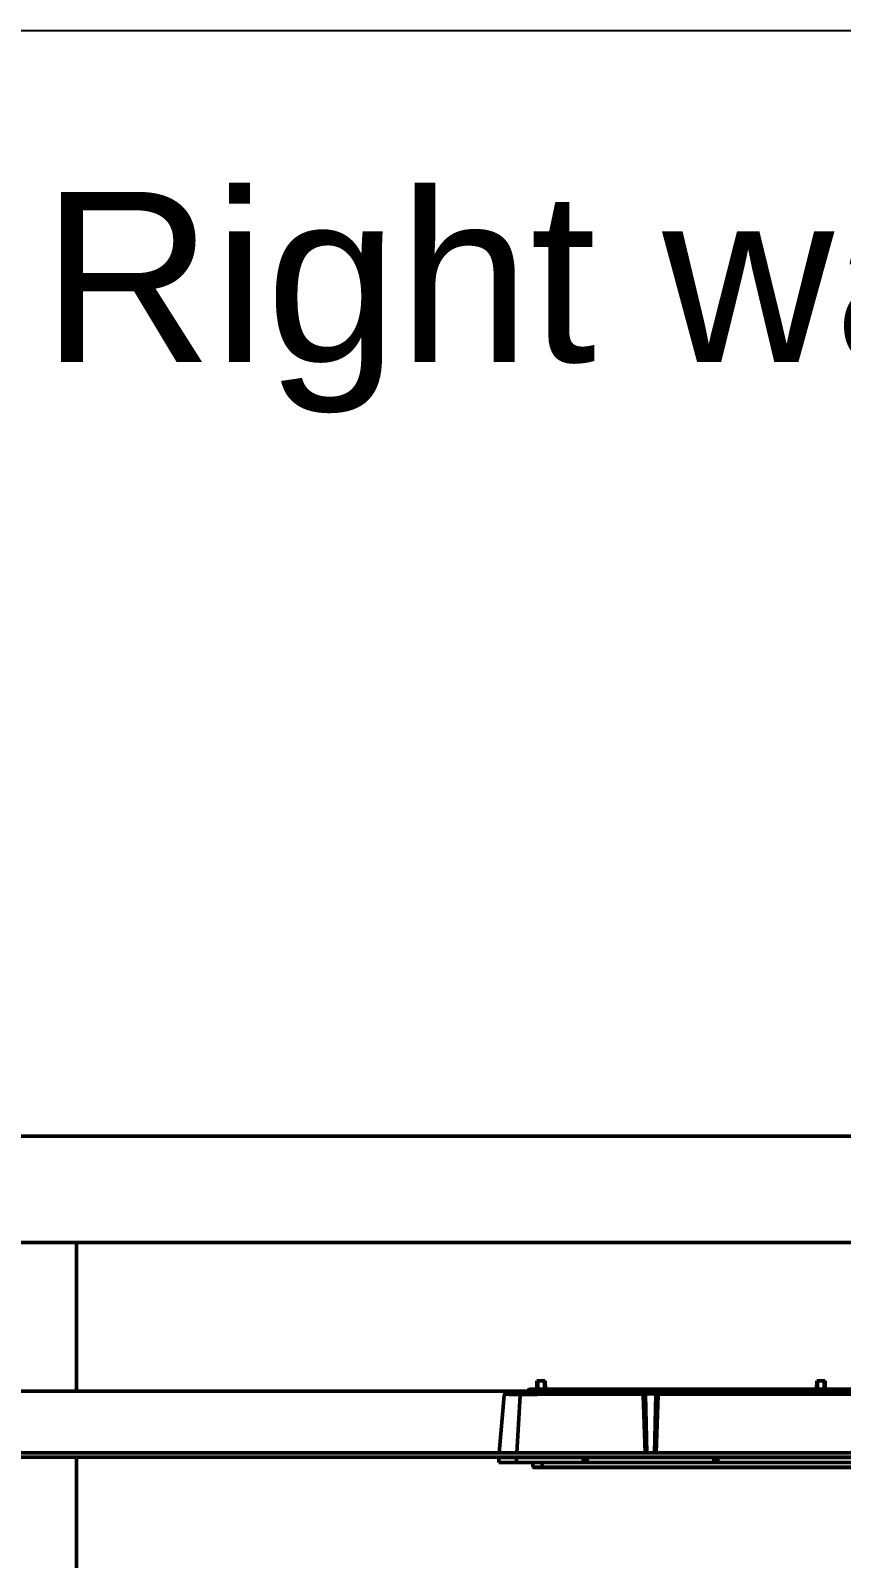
# Model space of a CAD drawing. Header units: millimetres. Extents: x -9546 to 173314, y -46180 to 27253.
# Drawn here: x 168965 to 169346, y -33756 to -33037 of the extents above; entities that cross this region are included whole.
import ezdxf

# ---------------------------------------------------------------- set-up
doc = ezdxf.new("R2010")
doc.units = ezdxf.units.MM
for name, color, linetype, lineweight in [('AM_0', 7, 'Continuous', 50), ('LDCarFrame-AM_0', 7, 'Continuous', 50), ('LDShaft-AM_0', 7, 'Continuous', 50), ('LDShaft-AM_5', 3, 'Continuous', 25)]:
    doc.layers.add(name, color=color, linetype=linetype, lineweight=lineweight)
doc.layers.add('AM_VIEWS', color=1, linetype='Continuous', lineweight=25, plot=False)
doc.styles.add('LD', font='ARIALUNI.ttf')
doc.dimstyles.new('LIFT', dxfattribs={"dimtxt": 2.5, "dimasz": 2.5, "dimexe": 1.25, "dimexo": 0, "dimgap": 0.5, "dimtad": 1, "dimdec": 0, "dimzin": 1, "dimdsep": 46, "dimtxsty": 'LD', "dimblk": 'ARCHTICK', "dimcen": 0, "dimdle": 1, "dimclrd": 3, "dimclre": 3, "dimclrt": 4, "dimadec": 0, "dimazin": 0, "dimtp": 0.1, "dimtm": 0.1, "dimtfac": 0.71, "dimtdec": 0, "dimtix": 1, "dimtmove": 0, "dimatfit": 3, "dimfxl": 1, "dimtolj": 1, "dimarcsym": 0})

# ---------------------------------------------------------------- blocks, each defined once
blk = doc.blocks.new('LD_20260611094836_00000257')
at = {"layer": 'LDCarFrame-AM_0'}
for p, q in [((765, 2679), (-741, 2679)), ((-741, 2629), (765, 2629)), ((700, 2530), (-700, 2530)), ((-700, 2528), (700, 2528))]:
    blk.add_line(p, q, dxfattribs=at)
blk = doc.blocks.new('LD_20260611094836_00000263')
at = {"layer": 'AM_0'}
for p, q in [((-137.6, 21.99), (-137.66, 21.36)), ((-137.57, 22.17), (-137.6, 21.99)), ((-137.51, 22.34), (-137.57, 22.17)), ((-137.41, 22.5), (-137.51, 22.34)), ((-137.28, 22.64), (-137.41, 22.5)), ((-137.14, 22.75), (-137.28, 22.64)), ((-137.28, 22.64), (-137.2, 22.64)), ((-137.2, 22.64), (-136.94, 22.64)), ((-136.97, 22.83), (-137.14, 22.75)), ((-136.79, 22.88), (-136.97, 22.83)), ((-136.94, 22.64), (-136.51, 22.64)), ((-136.61, 22.9), (-136.79, 22.88)), ((-136.52, 22.9), (-136.61, 22.9)), ((-136.28, 22.9), (-136.52, 22.9)), ((-136.51, 22.64), (-135.92, 22.64)), ((-135.87, 22.9), (-136.28, 22.9)), ((-135.92, 22.64), (-136.03, 22.5)), ((-136.03, 22.5), (-135.28, 22.5)), ((-135.3, 22.9), (-135.87, 22.9)), ((-134.58, 22.9), (-135.3, 22.9)), ((-135.28, 22.5), (-134.37, 22.5)), ((-133.72, 22.9), (-134.58, 22.9)), ((-134.37, 22.5), (-133.32, 22.5)), ((-132.72, 22.9), (-133.72, 22.9)), ((-133.46, 26.9), (-133.6, 22.9)), ((-133.6, 22.9), (-133.57, 22.9)), ((-133.57, 22.9), (-133.47, 22.9)), ((-133.47, 22.9), (-133.32, 22.9)), ((-132.31, 21.36), (-133.47, 21.99)), ((-132.93, 21.36), (-133.47, 21.99)), ((-133.43, 26.9), (-133.46, 26.9)), ((-133.39, 22.34), (-133.44, 22.17)), ((-132.28, 21.99), (-133.44, 22.17)), ((-133.34, 26.9), (-133.43, 26.9)), ((-133.32, 22.5), (-133.39, 22.34)), ((-133.2, 26.9), (-133.34, 26.9)), ((-133.32, 22.9), (-133.11, 22.9)), ((-133.32, 22.5), (-132.15, 22.5)), ((-133, 26.9), (-133.2, 26.9)), ((-133, 26.9), (-133.11, 22.9)), ((-133.11, 22.9), (-132.85, 22.9)), ((-132.76, 26.9), (-133, 26.9)), ((-132.85, 22.9), (-132.72, 22.9)), ((-132.48, 26.9), (-132.76, 26.9)), ((-132.72, 22.9), (-132.55, 22.9)), ((-131.6, 22.9), (-132.72, 22.9)), ((-132.55, 22.9), (-132.22, 22.9)), ((-132.17, 26.9), (-132.48, 26.9)), ((-132.28, 21.99), (-132.31, 21.36)), ((-132.22, 22.9), (-131.86, 22.9)), ((-131.84, 26.9), (-132.17, 26.9)), ((-132.15, 22.5), (-130.85, 22.5)), ((-131.86, 22.9), (-131.5, 22.9)), ((-131.5, 26.9), (-131.84, 26.9)), ((-130.37, 22.9), (-131.6, 22.9)), ((-131.16, 26.9), (-131.5, 26.9)), ((-131.5, 22.9), (-131.14, 22.9)), ((-130.83, 26.9), (-131.16, 26.9)), ((-131.14, 22.9), (-130.78, 22.9)), ((-130.85, 22.5), (-129.45, 22.5)), ((-130.52, 26.9), (-130.83, 26.9)), ((-130.78, 22.9), (-130.45, 22.9)), ((-130.24, 26.9), (-130.52, 26.9)), ((-130.45, 22.9), (-130.15, 22.9)), ((-129.04, 22.9), (-130.37, 22.9)), ((-130, 26.9), (-130.24, 26.9)), ((-130.15, 22.9), (-129.89, 22.9)), ((-129.89, 22.9), (-130, 26.9)), ((-129.8, 26.9), (-130, 26.9)), ((-129.89, 22.9), (-129.68, 22.9)), ((-129.66, 26.9), (-129.8, 26.9)), ((-129.68, 22.9), (-129.53, 22.9)), ((-129.57, 26.9), (-129.66, 26.9)), ((-129.54, 26.9), (-129.57, 26.9)), ((-129.4, 22.9), (-129.54, 26.9)), ((-129.53, 22.9), (-129.43, 22.9)), ((-129.45, 22.5), (-127.97, 22.5)), ((-129.43, 22.9), (-129.4, 22.9)), ((-127.63, 22.9), (-129.04, 22.9)), ((-127.92, 22.64), (-127.97, 22.5)), ((-127.92, 22.64), (-126.38, 22.64)), ((-126.15, 22.9), (-127.63, 22.9)), ((-126.38, 22.64), (-124.78, 22.64)), ((-124.62, 22.9), (-126.15, 22.9)), ((-124.78, 22.64), (-123.15, 22.64)), ((-123.08, 22.9), (-124.62, 22.9)), ((-123.15, 22.64), (-121.5, 22.64)), ((-121.5, 22.9), (-123.08, 22.9)), ((121.5, 22.9), (-121.5, 22.9)), ((121.5, 22.64), (-121.5, 22.64)), ((-1.96, 26.9), (-2.1, 22.9)), ((-2.1, 22.9), (-2.07, 22.9)), ((-2.07, 22.9), (-1.97, 22.9)), ((-1.97, 22.9), (-1.82, 22.9)), ((-1.93, 26.9), (-1.96, 26.9)), ((-1.84, 26.9), (-1.93, 26.9)), ((-1.7, 26.9), (-1.84, 26.9)), ((-1.82, 22.9), (-1.61, 22.9)), ((-1.5, 26.9), (-1.7, 26.9)), ((-1.5, 26.9), (-1.61, 22.9)), ((-1.61, 22.9), (-1.35, 22.9)), ((-1.26, 26.9), (-1.5, 26.9)), ((-1.35, 22.9), (-1.05, 22.9)), ((-0.98, 26.9), (-1.26, 26.9)), ((-1.05, 22.9), (-0.72, 22.9)), ((-0.67, 26.9), (-0.98, 26.9)), ((-0.72, 22.9), (-0.36, 22.9)), ((-0.34, 26.9), (-0.67, 26.9)), ((-0.36, 22.9), (0, 22.9)), ((0, 26.9), (-0.34, 26.9)), ((0.34, 26.9), (0, 26.9)), ((0, 22.9), (0.36, 22.9)), ((0.67, 26.9), (0.34, 26.9)), ((0.36, 22.9), (0.72, 22.9)), ((0.98, 26.9), (0.67, 26.9)), ((0.72, 22.9), (1.05, 22.9)), ((1.26, 26.9), (0.98, 26.9)), ((1.05, 22.9), (1.35, 22.9)), ((1.5, 26.9), (1.26, 26.9)), ((1.35, 22.9), (1.61, 22.9)), ((1.61, 22.9), (1.5, 26.9)), ((1.7, 26.9), (1.5, 26.9)), ((1.61, 22.9), (1.82, 22.9)), ((1.84, 26.9), (1.7, 26.9)), ((1.82, 22.9), (1.97, 22.9)), ((1.93, 26.9), (1.84, 26.9)), ((1.96, 26.9), (1.93, 26.9)), ((2.1, 22.9), (1.96, 26.9)), ((1.97, 22.9), (2.07, 22.9)), ((2.07, 22.9), (2.1, 22.9)), ((-148.88, 19.99), (-151.24, -7)), ((-148.84, 20.17), (-148.88, 19.99)), ((-148.78, 20.34), (-148.84, 20.17)), ((-148.68, 20.5), (-148.78, 20.34)), ((-148.56, 20.64), (-148.68, 20.5)), ((-148.41, 20.75), (-148.56, 20.64)), ((-148.56, 20.64), (-148.34, 20.64)), ((-148.24, 20.83), (-148.41, 20.75)), ((-148.34, 20.64), (-147.91, 20.64)), ((-148.07, 20.88), (-148.24, 20.83)), ((-147.91, 20.9), (-148.07, 20.88)), ((-147.88, 20.9), (-147.91, 20.9)), ((-147.91, 20.64), (-147.26, 20.64)), ((-147.8, 20.9), (-147.88, 20.9)), ((-147.65, 20.9), (-147.8, 20.9)), ((-147.46, 20.9), (-147.65, 20.9)), ((-147.21, 20.9), (-147.46, 20.9)), ((-147.26, 20.64), (-146.41, 20.64)), ((-146.9, 20.9), (-147.21, 20.9)), ((-146.54, 20.9), (-146.9, 20.9)), ((-146.12, 20.9), (-146.54, 20.9)), ((-146.41, 20.64), (-146.52, 20.5)), ((-146.52, 20.5), (-145.46, 20.5)), ((-145.66, 20.9), (-146.12, 20.9)), ((-145.14, 20.9), (-145.66, 20.9)), ((-144.21, 20.5), (-145.46, 20.5)), ((-144.57, 20.9), (-145.14, 20.9)), ((-143.95, 20.9), (-144.57, 20.9)), ((-142.77, 20.5), (-144.21, 20.5)), ((-143.28, 20.9), (-143.95, 20.9)), ((-142.57, 20.9), (-143.28, 20.9)), ((-143.01, -7), (-141.31, 19.99)), ((-141.17, 20.5), (-142.77, 20.5)), ((-141.81, 20.9), (-142.57, 20.9)), ((-141, 20.9), (-141.81, 20.9)), ((-141.81, 20.9), (-141.81, 20.9)), ((-141.31, 19.99), (-141.28, 20.17)), ((-141.28, 20.17), (-141.24, 20.34)), ((-141.24, 20.34), (-141.17, 20.5)), ((-139.4, 20.5), (-141.17, 20.5)), ((-140.16, 20.9), (-141, 20.9)), ((-139.28, 20.9), (-140.16, 20.9)), ((-137.49, 20.5), (-139.4, 20.5)), ((-138.36, 20.9), (-139.28, 20.9)), ((-137.4, 20.9), (-138.36, 20.9)), ((-138.01, 20.92), (-138.14, 20.9)), ((-138.14, 20.9), (-138.01, 20.92)), ((-138.01, 20.92), (-138.14, 20.9)), ((-138.14, 20.9), (-137.97, 20.9)), ((-137.9, 20.96), (-138.01, 20.92)), ((-137.97, 20.9), (-137.62, 20.9)), ((-137.8, 21.03), (-137.9, 20.96)), ((-137.72, 21.13), (-137.8, 21.03)), ((-137.63, 21.03), (-137.8, 21.03)), ((-137.66, 21.24), (-137.72, 21.13)), ((-137.66, 21.36), (-137.66, 21.24)), ((-137.3, 21.03), (-137.63, 21.03)), ((-137.62, 20.9), (-137.12, 20.9)), ((-137.49, 20.5), (-135.46, 20.5)), ((-136.41, 20.9), (-137.4, 20.9)), ((-136.8, 21.03), (-137.3, 21.03)), ((-137.12, 20.9), (-136.45, 20.9)), ((-136.15, 21.03), (-136.8, 21.03)), ((-136.45, 20.9), (-136.41, 20.9)), ((-136.41, 20.9), (-135.63, 20.9)), ((-135.39, 20.9), (-136.41, 20.9)), ((-135.35, 21.03), (-136.15, 21.03)), ((-135.63, 20.9), (-134.66, 20.9)), ((-135.46, 20.5), (-133.31, 20.5)), ((-134.33, 20.9), (-135.39, 20.9)), ((-135.35, 21.03), (-135.28, 21.13)), ((-134.34, 21.13), (-135.28, 21.13)), ((-134.66, 20.9), (-133.57, 20.9)), ((-134.34, 21.13), (-133.27, 21.13)), ((-133.25, 20.9), (-134.33, 20.9)), ((-133.57, 20.9), (-132.34, 20.9)), ((-133.25, 20.64), (-133.31, 20.5)), ((-133.23, 21.24), (-133.27, 21.13)), ((-133.27, 21.13), (-132.08, 21.13)), ((-132.14, 20.9), (-133.25, 20.9)), ((-133.25, 20.64), (-131.02, 20.64)), ((-132.93, 21.36), (-133.23, 21.24)), ((-132.34, 20.9), (-131, 20.9)), ((-131.02, 20.9), (-132.14, 20.9)), ((-132.08, 21.13), (-130.78, 21.13)), ((-129.87, 20.9), (-131.02, 20.9)), ((-131.02, 20.64), (-128.71, 20.64)), ((-131, 20.9), (-129.57, 20.9)), ((-130.78, 21.13), (-129.38, 21.13)), ((-128.7, 20.9), (-129.87, 20.9)), ((-129.57, 20.9), (-128.05, 20.9)), ((-129.38, 21.13), (-129.42, 21.03)), ((-129.42, 21.03), (-127.94, 21.03)), ((-128.71, 20.64), (-126.34, 20.64)), ((-127.51, 20.9), (-128.7, 20.9)), ((-128.05, 20.9), (-127.51, 20.9)), ((-127.94, 21.03), (-126.39, 21.03)), ((-127.51, 20.9), (-126.46, 20.9)), ((-126.33, 20.9), (-127.51, 20.9)), ((-126.46, 20.9), (-124.83, 20.9)), ((-126.39, 21.03), (-124.79, 21.03)), ((-123.93, 20.64), (-126.34, 20.64)), ((-125.13, 20.9), (-126.33, 20.9)), ((-123.93, 20.9), (-125.13, 20.9)), ((-124.83, 20.9), (-123.18, 20.9)), ((-124.79, 21.03), (-123.15, 21.03)), ((-122.72, 20.9), (-123.93, 20.9)), ((-121.5, 20.64), (-123.93, 20.64)), ((-123.18, 20.9), (-122.72, 20.9)), ((-123.15, 21.03), (-121.5, 21.03)), ((-122.72, 20.9), (-121.5, 20.9)), ((-121.5, 20.9), (-122.72, 20.9)), ((121.5, 21.03), (-121.5, 21.03)), ((-121.5, 20.9), (121.5, 20.9)), ((-83.83, 20.9), (-121.5, 20.9)), ((-83.82, 20.64), (-121.5, 20.64)), ((-83.79, 20.9), (-83.83, 20.9)), ((-83.73, 20.89), (-83.83, 20.9)), ((-83.72, 20.63), (-83.82, 20.64)), ((-83.66, 20.9), (-83.79, 20.9)), ((-83.72, 20.89), (-83.73, 20.89)), ((-83.63, 20.86), (-83.72, 20.89)), ((-83.62, 20.61), (-83.72, 20.63)), ((-83.45, 20.9), (-83.66, 20.9)), ((-83.62, 20.85), (-83.63, 20.86)), ((-83.53, 20.8), (-83.62, 20.85)), ((-83.52, 20.57), (-83.62, 20.61)), ((-83.52, 20.8), (-83.53, 20.8)), ((-83.53, 20.74), (-83.52, 20.67)), ((-83.45, 20.67), (-83.53, 20.74)), ((-83.45, 20.72), (-83.52, 20.8)), ((-83.52, 20.67), (-83.52, 20.57)), ((-83.52, 20.57), (-83.52, 20.45)), ((-83.52, 20.45), (-83.51, 20.3)), ((-83.51, 20.3), (-83.51, 20.15)), ((-83.51, 20.15), (-83.5, 19.99)), ((-82.56, -7), (-83.5, 19.99)), ((-83.17, 20.9), (-83.45, 20.9)), ((-83.44, 20.72), (-83.45, 20.72)), ((-83.45, 20.71), (-83.45, 20.72)), ((-83.45, 20.71), (-83.45, 20.67)), ((-83.39, 20.63), (-83.44, 20.72)), ((-83.44, 20.72), (-83.4, 20.72)), ((-83.4, 20.72), (-83.29, 20.72)), ((-83.38, 20.63), (-83.39, 20.63)), ((-83.34, 20.53), (-83.38, 20.63)), ((-83.36, 20.56), (-83.36, 20.56)), ((-83.34, 20.53), (-83.34, 20.53)), ((-83.33, 20.42), (-83.34, 20.53)), ((-83.34, 20.53), (-83.33, 20.42)), ((-83.33, 20.41), (-83.33, 20.42)), ((-83.33, 20.4), (-83.33, 20.41)), ((-83.33, 20.37), (-83.33, 20.4)), ((-83.33, 20.33), (-83.33, 20.37)), ((-83.32, 20.19), (-83.33, 20.34)), ((-83.33, 20.33), (-83.33, 20.33)), ((-83.33, 20.33), (-83.32, 20.27)), ((-83.32, 20.27), (-83.33, 20.33)), ((-83.32, 20.29), (-83.32, 20.27)), ((-83.32, 20.25), (-83.32, 20.27)), ((-83.32, 20.14), (-83.32, 20.19)), ((-83.32, 20.09), (-83.32, 20.17)), ((-83.31, 20.03), (-83.32, 20.09)), ((-83.31, 19.96), (-83.31, 20.03)), ((-82.37, -7), (-83.31, 19.96)), ((-83.31, 19.96), (-82.37, -7)), ((-83.1, 20.72), (-83.29, 20.72)), ((-82.81, 20.9), (-83.17, 20.9)), ((-82.85, 20.72), (-83.1, 20.72)), ((-82.52, 20.72), (-82.85, 20.72)), ((-82.39, 20.9), (-82.81, 20.9)), ((-82.48, 20.63), (-82.52, 20.72)), ((-82.15, 20.72), (-82.52, 20.72)), ((-82.45, 20.53), (-82.48, 20.63)), ((-82.44, 20.42), (-82.45, 20.53)), ((-81.75, -7), (-82.44, 20.42)), ((-81.92, 20.9), (-82.39, 20.9)), ((-81.72, 20.72), (-82.15, 20.72)), ((-81.4, 20.9), (-81.92, 20.9)), ((-81.26, 20.72), (-81.72, 20.72)), ((-80.86, 20.9), (-81.4, 20.9)), ((-80.77, 20.72), (-81.26, 20.72)), ((-80.29, 20.9), (-80.86, 20.9)), ((-80.26, 20.72), (-80.77, 20.72)), ((-79.71, 20.9), (-80.29, 20.9)), ((-79.74, 20.72), (-80.26, 20.72)), ((-79.23, 20.72), (-79.74, 20.72)), ((-79.14, 20.9), (-79.71, 20.9)), ((-78.74, 20.72), (-79.23, 20.72)), ((-78.6, 20.9), (-79.14, 20.9)), ((-78.28, 20.72), (-78.74, 20.72)), ((-78.08, 20.9), (-78.6, 20.9)), ((-77.85, 20.72), (-78.28, 20.72)), ((-77.56, 20.42), (-78.25, -7)), ((-77.61, 20.9), (-78.08, 20.9)), ((-77.48, 20.72), (-77.85, 20.72)), ((-76.69, 19.96), (-77.63, -7)), ((-77.19, 20.9), (-77.61, 20.9)), ((-77.56, 20.42), (-77.55, 20.53)), ((-77.55, 20.53), (-77.52, 20.63)), ((-77.52, 20.63), (-77.48, 20.72)), ((-77.15, 20.72), (-77.48, 20.72)), ((-76.5, 19.99), (-77.44, -7)), ((-76.83, 20.9), (-77.19, 20.9)), ((-76.9, 20.72), (-77.15, 20.72)), ((-76.71, 20.72), (-76.9, 20.72)), ((-76.55, 20.9), (-76.83, 20.9)), ((-76.6, 20.72), (-76.71, 20.72)), ((-76.68, 20.12), (-76.69, 19.96)), ((-76.68, 20.05), (-76.69, 20)), ((-76.69, 20.03), (-76.69, 19.96)), ((-76.67, 20.36), (-76.68, 20.24)), ((-76.67, 20.33), (-76.68, 20.27)), ((-76.68, 20.28), (-76.68, 20.32)), ((-76.68, 20.29), (-76.68, 20.31)), ((-76.68, 20.3), (-76.68, 20.24)), ((-76.68, 20.24), (-76.68, 20.17)), ((-76.67, 20.42), (-76.66, 20.53)), ((-76.66, 20.53), (-76.67, 20.42)), ((-76.67, 20.42), (-76.67, 20.41)), ((-76.67, 20.41), (-76.67, 20.4)), ((-76.67, 20.38), (-76.67, 20.4)), ((-76.67, 20.4), (-76.67, 20.38)), ((-76.67, 20.38), (-76.67, 20.36)), ((-76.61, 20.63), (-76.66, 20.53)), ((-76.66, 20.53), (-76.66, 20.53)), ((-76.61, 20.63), (-76.62, 20.63)), ((-76.55, 20.72), (-76.61, 20.63)), ((-76.6, 20.72), (-76.56, 20.72)), ((-76.55, 20.72), (-76.56, 20.72)), ((-76.34, 20.9), (-76.55, 20.9)), ((-76.47, 20.8), (-76.55, 20.72)), ((-76.55, 20.68), (-76.47, 20.75)), ((-76.55, 20.72), (-76.55, 20.71)), ((-76.55, 20.71), (-76.55, 20.68)), ((-76.5, 19.99), (-76.49, 20.13)), ((-76.49, 20.27), (-76.48, 20.4)), ((-76.49, 20.13), (-76.49, 20.27)), ((-76.47, 20.8), (-76.48, 20.8)), ((-76.48, 20.61), (-76.47, 20.69)), ((-76.48, 20.52), (-76.48, 20.61)), ((-76.48, 20.52), (-76.38, 20.55)), ((-76.48, 20.4), (-76.48, 20.52)), ((-76.37, 20.86), (-76.47, 20.8)), ((-76.47, 20.69), (-76.47, 20.75)), ((-76.37, 20.86), (-76.38, 20.85)), ((-76.38, 20.55), (-76.28, 20.57)), ((-76.27, 20.89), (-76.37, 20.86)), ((-76.21, 20.9), (-76.34, 20.9)), ((-76.27, 20.89), (-76.28, 20.89)), ((-76.18, 20.65), (-76.28, 20.57)), ((-76.17, 20.9), (-76.27, 20.89)), ((-76.17, 20.9), (-76.21, 20.9)), ((-76.18, 20.65), (76.18, 20.64)), ((76.17, 20.9), (-76.17, 20.9)), ((-151.4, -9.58), (-151.47, -11.6)), ((-151.47, -11.6), (-151.23, -11.6)), ((-151.41, -9), (-151.42, -9.1)), ((-151.42, -9.1), (-151.18, -9.1)), ((-151.38, -9.47), (-151.4, -9.58)), ((-151.34, -9.37), (-151.38, -9.47)), ((-151.28, -9.28), (-151.34, -9.37)), ((-151.21, -9.2), (-151.28, -9.28)), ((-151.28, -9.28), (-151.04, -9.28)), ((-151.23, -11.6), (-150.75, -11.6)), ((-151.11, -9.15), (-151.21, -9.2)), ((-151.18, -9.1), (-150.7, -9.1)), ((-151.01, -9.11), (-151.11, -9.15)), ((-151.04, -9.28), (-150.57, -9.28)), ((-150.9, -9.1), (-151.01, -9.11)), ((-150.66, -9.1), (-150.9, -9.1)), ((-150.75, -11.6), (-150.03, -11.6)), ((-150.7, -9.1), (-149.98, -9.1)), ((-150.19, -9.1), (-150.66, -9.1)), ((-149.86, -9.28), (-150.57, -9.28)), ((-149.49, -9.1), (-150.19, -9.1)), ((-150.03, -11.6), (-149.09, -11.6)), ((-149.98, -9.1), (-149.04, -9.1)), ((-148.92, -9.28), (-149.86, -9.28)), ((-148.56, -9.1), (-149.49, -9.1)), ((-149.09, -11.6), (-147.92, -11.6)), ((-149.04, -9.1), (-147.88, -9.1)), ((-147.75, -9.28), (-148.92, -9.28)), ((-147.41, -9.1), (-148.56, -9.1)), ((-147.92, -11.6), (-146.53, -11.6)), ((-147.88, -9.1), (-146.49, -9.1)), ((-146.38, -9.28), (-147.75, -9.28)), ((-146.05, -9.1), (-147.41, -9.1)), ((-146.53, -11.6), (-144.95, -11.6)), ((-146.49, -9.1), (-144.92, -9.1)), ((-144.81, -9.28), (-146.38, -9.28)), ((-144.5, -9.1), (-146.05, -9.1)), ((-144.95, -11.6), (-143.18, -11.6)), ((-144.92, -9.1), (-143.15, -9.1)), ((-143.05, -9.28), (-144.81, -9.28)), ((-142.76, -9.1), (-144.5, -9.1)), ((-143.18, -11.6), (-143.13, -9.58)), ((-143.18, -11.6), (-141.24, -11.6)), ((-143.15, -9.1), (-143.14, -9)), ((-143.15, -9.1), (-141.21, -9.1)), ((-143.13, -9.58), (-143.12, -9.47)), ((-143.12, -9.47), (-143.09, -9.37)), ((-143.09, -9.37), (-143.05, -9.28)), ((-141.12, -9.28), (-143.05, -9.28)), ((-140.85, -9.1), (-142.76, -9.1)), ((-141.24, -11.6), (-139.13, -11.6)), ((-141.21, -9.1), (-139.1, -9.1)), ((-139.02, -9.28), (-141.12, -9.28)), ((-138.78, -9.1), (-140.85, -9.1)), ((-139.13, -11.6), (-136.89, -11.6)), ((-139.1, -9.1), (-136.86, -9.1)), ((-136.79, -9.28), (-139.02, -9.28)), ((-136.58, -9.1), (-138.78, -9.1)), ((-136.89, -11.6), (-134.52, -11.6)), ((-136.86, -9.1), (-134.49, -9.1)), ((-136.79, -9.28), (-134.44, -9.28)), ((-134.25, -9.1), (-136.58, -9.1)), ((-135.31, -11.6), (-135.48, -11.6)), ((-135.48, -11.6), (-135.42, -13.42)), ((-135.42, -13.42), (-135.4, -13.53)), ((-135.4, -13.53), (-135.36, -13.63)), ((-135.36, -13.63), (-135.3, -13.72)), ((-134.99, -11.6), (-135.31, -11.6)), ((-135.3, -13.72), (-135.22, -13.8)), ((-135.14, -13.72), (-135.3, -13.72)), ((-135.22, -13.8), (-135.13, -13.85)), ((-134.82, -13.72), (-135.14, -13.72)), ((-135.13, -13.85), (-135.03, -13.89)), ((-135.03, -13.89), (-134.92, -13.9)), ((-134.5, -11.6), (-134.99, -11.6)), ((-134.92, -13.9), (-134.76, -13.9)), ((-134.34, -13.72), (-134.82, -13.72)), ((-134.76, -13.9), (-134.45, -13.9)), ((-134.52, -11.6), (-132.05, -11.6)), ((-133.87, -11.6), (-134.5, -11.6)), ((-134.49, -9.1), (-132.03, -9.1)), ((-134.45, -13.9), (-133.98, -13.9)), ((-134.44, -9.28), (-131.98, -9.28)), ((-133.71, -13.72), (-134.34, -13.72)), ((-131.82, -9.1), (-134.25, -9.1)), ((-133.98, -13.9), (-133.37, -13.9)), ((-133.09, -11.6), (-133.87, -11.6)), ((-132.94, -13.72), (-133.71, -13.72)), ((-133.37, -13.9), (-132.61, -13.9)), ((-132.17, -11.6), (-133.09, -11.6)), ((-132.03, -13.72), (-132.94, -13.72)), ((-132.61, -13.9), (-131.73, -13.9)), ((-131.13, -11.6), (-132.17, -11.6)), ((-132.05, -11.6), (-129.48, -11.6)), ((-132.03, -9.1), (-129.47, -9.1)), ((-131, -13.72), (-132.03, -13.72)), ((-131.98, -9.28), (-129.43, -9.28)), ((-129.3, -9.1), (-131.82, -9.1)), ((-131.73, -13.9), (-130.73, -13.9)), ((-129.97, -11.6), (-131.13, -11.6)), ((-131.13, -11.6), (-131.08, -13.42)), ((-131.08, -13.42), (-131.07, -13.53)), ((-131.05, -13.63), (-131.07, -13.53)), ((-131, -13.72), (-131.05, -13.63)), ((-129.86, -13.72), (-131, -13.72)), ((-130.73, -13.9), (-129.62, -13.9)), ((-128.72, -11.6), (-129.97, -11.6)), ((-128.63, -13.72), (-129.86, -13.72)), ((-129.62, -13.9), (-128.41, -13.9)), ((-129.48, -11.6), (-126.86, -11.6)), ((-129.47, -9.1), (-126.85, -9.1)), ((-129.43, -9.28), (-126.82, -9.28)), ((-126.72, -9.1), (-129.3, -9.1)), ((-127.38, -11.6), (-128.72, -11.6)), ((-127.3, -13.72), (-128.63, -13.72)), ((-128.41, -13.9), (-127.13, -13.9)), ((-125.97, -11.6), (-127.38, -11.6)), ((-125.91, -13.72), (-127.3, -13.72)), ((-127.13, -13.9), (-125.77, -13.9)), ((-126.86, -11.6), (-124.2, -11.6)), ((-126.85, -9.1), (-124.2, -9.1)), ((-126.82, -9.28), (-124.17, -9.28)), ((-124.13, -9.1), (-126.72, -9.1)), ((-124.51, -11.6), (-125.97, -11.6)), ((-124.47, -13.72), (-125.91, -13.72)), ((-125.77, -13.9), (-124.37, -13.9)), ((-123.02, -11.6), (-124.51, -11.6)), ((-122.99, -13.72), (-124.47, -13.72)), ((-124.37, -13.9), (-122.95, -13.9)), ((-124.2, -9.1), (-121.5, -9.1)), ((-124.2, -11.6), (-121.5, -11.6)), ((-124.17, -9.28), (-121.5, -9.28)), ((-121.5, -9.1), (-124.13, -9.1)), ((-121.5, -11.6), (-123.02, -11.6)), ((-122.99, -13.72), (-121.5, -13.72)), ((-122.95, -13.9), (-121.5, -13.9)), ((-121.5, -9.1), (-82.8, -9.1)), ((-113.07, -9.1), (-121.5, -9.1)), ((-121.5, -9.28), (-113.07, -9.28)), ((121.5, -11.6), (-121.5, -11.6)), ((-121.5, -11.6), (-113, -11.6)), ((121.5, -13.72), (-121.5, -13.72)), ((-121.5, -13.9), (121.5, -13.9)), ((-112.81, -9.1), (-113.07, -9.1)), ((-113.07, -9.28), (-112.74, -9.28)), ((-113, -11.6), (-112.65, -11.6)), ((-112.56, -9.1), (-112.81, -9.1)), ((-112.74, -9.28), (-112.42, -9.28)), ((-112.65, -11.6), (-112.32, -11.6)), ((-112.32, -9.1), (-112.56, -9.1)), ((-112.42, -9.28), (-112.13, -9.28)), ((-112.11, -9.1), (-112.32, -9.1)), ((-112.32, -11.6), (-112, -11.6)), ((-112.13, -9.28), (-111.86, -9.28)), ((-111.92, -9.1), (-112.11, -9.1)), ((-112, -11.6), (-111.71, -11.6)), ((-111.77, -9.1), (-111.92, -9.1)), ((-111.86, -9.28), (-111.63, -9.28)), ((-111.78, -9.58), (-111.79, -9.47)), ((-111.79, -9.47), (-111.54, -9.58)), ((-111.78, -9.58), (-111.71, -11.6)), ((-111.66, -9.1), (-111.77, -9.1)), ((-111.71, -11.6), (-111.47, -11.6)), ((-111.59, -9.1), (-111.66, -9.1)), ((-111.63, -9.28), (-111.44, -9.28)), ((-111.63, -9.28), (-111.58, -9.37)), ((-111.57, -9.1), (-111.59, -9.1)), ((-111.58, -9.37), (-111.55, -9.47)), ((-111.52, -9.1), (-111.57, -9.1)), ((-111.46, -9.11), (-111.57, -9.1)), ((-111.54, -9.58), (-111.55, -9.47)), ((-111.39, -9.1), (-111.52, -9.1)), ((-111.47, -11.6), (-111.27, -11.6)), ((-111.46, -9.11), (-111.46, -9.11)), ((-111.44, -9.28), (-111.3, -9.28)), ((-111.16, -9.1), (-111.39, -9.1)), ((-111.36, -9.15), (-111.36, -9.15)), ((-111.3, -9.28), (-111.21, -9.28)), ((-111.27, -11.6), (-111.12, -11.6)), ((-111.26, -9.2), (-111.26, -9.2)), ((-111.19, -9.28), (-111.26, -9.2)), ((-111.26, -9.2), (-111.26, -9.2)), ((-111.26, -9.2), (-111.23, -9.24)), ((-111.21, -9.28), (-111.19, -9.28)), ((-111.19, -9.28), (-111.19, -9.28)), ((-111.19, -9.28), (-111.14, -9.28)), ((-111.19, -9.28), (-111.13, -9.37)), ((-110.86, -9.1), (-111.16, -9.1)), ((-111.14, -9.28), (-111.02, -9.28)), ((-111.13, -9.37), (-111.13, -9.37)), ((-111.13, -9.37), (-111.13, -9.37)), ((-111.09, -9.47), (-111.13, -9.37)), ((-111.13, -9.37), (-111.11, -9.41)), ((-111.12, -11.6), (-111.03, -11.6)), ((-111.07, -9.58), (-111.09, -9.47)), ((-111.09, -9.47), (-111.07, -9.58)), ((-111, -11.6), (-111.07, -9.58)), ((-111.07, -9.58), (-111, -11.6)), ((-111.03, -11.6), (-111, -11.6)), ((-111.02, -9.28), (-110.82, -9.28)), ((-111, -11.6), (-110.96, -11.6)), ((-110.96, -11.6), (-110.84, -11.6)), ((-110.47, -9.1), (-110.86, -9.1)), ((-110.84, -11.6), (-110.64, -11.6)), ((-110.82, -9.28), (-110.54, -9.28)), ((-110.64, -11.6), (-110.36, -11.6)), ((-110.54, -9.28), (-110.18, -9.28)), ((-110.02, -9.1), (-110.47, -9.1)), ((-110.36, -11.6), (-110.02, -11.6)), ((-110.18, -9.28), (-109.77, -9.28)), ((-110.09, -9.58), (-109.7, -9.47)), ((-110.09, -9.58), (-109.62, -11.6)), ((-109.5, -9.1), (-110.02, -9.1)), ((-110.02, -11.6), (-109.62, -11.6)), ((-109.77, -9.28), (-109.3, -9.28)), ((-109.77, -9.28), (-109.73, -9.37)), ((-109.73, -9.37), (-109.7, -9.47)), ((-109.62, -11.6), (-109.17, -11.6)), ((-108.94, -9.1), (-109.5, -9.1)), ((-109.3, -9.28), (-108.78, -9.28)), ((-109.17, -11.6), (-108.66, -11.6)), ((-108.33, -9.1), (-108.94, -9.1)), ((-108.78, -9.28), (-108.23, -9.28)), ((-108.66, -11.6), (-108.13, -11.6)), ((-107.71, -9.1), (-108.33, -9.1)), ((-108.23, -9.28), (-107.66, -9.28)), ((-108.13, -11.6), (-107.58, -11.6)), ((-107.07, -9.1), (-107.71, -9.1)), ((-107.66, -9.28), (-107.07, -9.28)), ((-107.58, -11.6), (-107, -11.6)), ((-52.93, -9.1), (-107.07, -9.1)), ((-107.07, -9.28), (-52.93, -9.28)), ((-107, -11.6), (-53, -11.6)), ((-82.8, -9.1), (-82.68, -9.1)), ((-82.68, -9.1), (-82.58, -9.1)), ((-82.58, -9.1), (-82.49, -9.1)), ((-82.49, -9.1), (-82.49, -9)), ((-82.49, -9.1), (-82.41, -9.1)), ((-82.41, -9.1), (-82.35, -9.1)), ((-82.35, -9.1), (-82.31, -9.1)), ((-82.31, -9.1), (-82.3, -9.1)), ((-82.3, -9.1), (-82.3, -9)), ((-82.3, -9), (-82.3, -9.1)), ((-82.3, -9.1), (-82.29, -9.1)), ((-82.29, -9.1), (-82.27, -9.1)), ((-82.27, -9.1), (-82.23, -9.1)), ((-82.23, -9.1), (-82.18, -9.1)), ((-82.18, -9.1), (-82.11, -9.1)), ((-82.11, -9.1), (-82.02, -9.1)), ((-82.02, -9.1), (-81.92, -9.1)), ((-81.92, -9.1), (-81.81, -9.1)), ((-81.81, -9.1), (-81.69, -9.1)), ((-81.69, -9.1), (-81.7, -9)), ((-81.69, -9.1), (-81.56, -9.1)), ((-81.56, -9.1), (-81.41, -9.1)), ((-81.41, -9.1), (-81.26, -9.1)), ((-81.26, -9.1), (-81.1, -9.1)), ((-81.1, -9.1), (-80.92, -9.1)), ((-80.92, -9.1), (-80.75, -9.1)), ((-80.75, -9.1), (-80.56, -9.1)), ((-80.56, -9.1), (-80.38, -9.1)), ((-80.38, -9.1), (-80.19, -9.1)), ((-80.19, -9.1), (-80, -9.1)), ((-80, -9.1), (-79.81, -9.1)), ((-79.81, -9.1), (-79.62, -9.1)), ((-79.62, -9.1), (-79.44, -9.1)), ((-79.44, -9.1), (-79.25, -9.1)), ((-79.25, -9.1), (-79.08, -9.1)), ((-79.08, -9.1), (-78.9, -9.1)), ((-78.9, -9.1), (-78.74, -9.1)), ((-78.74, -9.1), (-78.59, -9.1)), ((-78.59, -9.1), (-78.44, -9.1)), ((-78.44, -9.1), (-78.31, -9.1)), ((-78.3, -9), (-78.31, -9.1)), ((-78.31, -9.1), (-78.19, -9.1)), ((-78.19, -9.1), (-78.08, -9.1)), ((-78.08, -9.1), (-77.98, -9.1)), ((-77.98, -9.1), (-77.89, -9.1)), ((-77.89, -9.1), (-77.82, -9.1)), ((-77.82, -9.1), (-77.77, -9.1)), ((-77.77, -9.1), (-77.73, -9.1)), ((-77.73, -9.1), (-77.71, -9.1)), ((-77.71, -9.1), (-77.7, -9.1)), ((-77.7, -9), (-77.7, -9.1)), ((-77.7, -9.1), (-77.69, -9.1)), ((-77.69, -9.1), (-77.65, -9.1)), ((-77.65, -9.1), (-77.59, -9.1)), ((-77.59, -9.1), (-77.51, -9.1)), ((-77.51, -9), (-77.51, -9.1)), ((-77.51, -9.1), (-77.42, -9.1)), ((-77.42, -9.1), (-77.32, -9.1)), ((-77.32, -9.1), (-77.2, -9.1)), ((-77.2, -9.1), (77.2, -9.1)), ((-53, -11.6), (-52.42, -11.6)), ((-52.28, -9.1), (-52.93, -9.1)), ((-52.93, -9.28), (-52.34, -9.28)), ((-52.42, -11.6), (-51.87, -11.6)), ((-52.34, -9.28), (-51.77, -9.28)), ((-51.66, -9.1), (-52.28, -9.1)), ((-51.87, -11.6), (-51.34, -11.6)), ((-51.77, -9.28), (-51.22, -9.28)), ((-51.06, -9.1), (-51.66, -9.1)), ((-51.34, -11.6), (-50.83, -11.6)), ((-51.22, -9.28), (-50.7, -9.28)), ((-50.5, -9.1), (-51.06, -9.1)), ((-50.83, -11.6), (-50.38, -11.6)), ((-50.7, -9.28), (-50.23, -9.28)), ((-49.98, -9.1), (-50.5, -9.1)), ((-50.38, -11.6), (-50.31, -9.58)), ((-50.38, -11.6), (-49.98, -11.6)), ((-50.31, -9.58), (-49.89, -9.47)), ((-50.23, -9.28), (-49.82, -9.28)), ((-49.53, -9.1), (-49.98, -9.1)), ((-49.98, -11.6), (-49.64, -11.6)), ((-49.86, -9.37), (-49.89, -9.47)), ((-49.82, -9.28), (-49.86, -9.37)), ((-49.82, -9.28), (-49.46, -9.28)), ((-49.64, -11.6), (-49.36, -11.6)), ((-49.14, -9.1), (-49.53, -9.1)), ((-49.46, -9.28), (-49.18, -9.28)), ((-49.36, -11.6), (-49.16, -11.6)), ((-49.18, -9.28), (-48.98, -9.28)), ((-49.16, -11.6), (-49.04, -11.6)), ((-48.84, -9.1), (-49.14, -9.1)), ((-49.04, -11.6), (-49, -11.6)), ((-49, -11.6), (-48.93, -9.58)), ((-48.93, -9.58), (-49, -11.6)), ((-49, -11.6), (-48.97, -11.6)), ((-48.98, -9.28), (-48.86, -9.28)), ((-48.97, -11.6), (-48.88, -11.6)), ((-48.91, -9.47), (-48.93, -9.58)), ((-48.91, -9.47), (-48.88, -9.37)), ((-48.88, -9.37), (-48.91, -9.47)), ((-48.88, -9.37), (-48.88, -9.37)), ((-48.88, -9.37), (-48.88, -9.37)), ((-48.88, -11.6), (-48.73, -11.6)), ((-48.88, -9.37), (-48.81, -9.28)), ((-48.81, -9.28), (-48.88, -9.37)), ((-48.86, -9.28), (-48.81, -9.28)), ((-48.61, -9.1), (-48.84, -9.1)), ((-48.74, -9.2), (-48.81, -9.28)), ((-48.81, -9.28), (-48.81, -9.28)), ((-48.81, -9.28), (-48.81, -9.28)), ((-48.81, -9.28), (-48.79, -9.28)), ((-48.79, -9.28), (-48.7, -9.28)), ((-48.78, -9.25), (-48.74, -9.2)), ((-48.64, -9.15), (-48.74, -9.2)), ((-48.74, -9.2), (-48.74, -9.2)), ((-48.74, -9.2), (-48.74, -9.2)), ((-48.73, -11.6), (-48.53, -11.6)), ((-48.7, -9.28), (-48.56, -9.28)), ((-48.69, -9.18), (-48.64, -9.15)), ((-48.54, -9.11), (-48.64, -9.15)), ((-48.64, -9.15), (-48.64, -9.15)), ((-48.64, -9.15), (-48.64, -9.15)), ((-48.48, -9.1), (-48.61, -9.1)), ((-48.6, -9.13), (-48.54, -9.11)), ((-48.56, -9.28), (-48.37, -9.28)), ((-48.43, -9.1), (-48.54, -9.11)), ((-48.54, -9.11), (-48.54, -9.11)), ((-48.54, -9.11), (-48.54, -9.11)), ((-48.53, -11.6), (-48.29, -11.6)), ((-48.43, -9.1), (-48.48, -9.1)), ((-48.45, -9.47), (-48.46, -9.58)), ((-48.46, -9.58), (-48.29, -11.6)), ((-48.42, -9.37), (-48.45, -9.47)), ((-48.41, -9.1), (-48.43, -9.1)), ((-48.37, -9.28), (-48.42, -9.37)), ((-48.34, -9.1), (-48.41, -9.1)), ((-48.37, -9.28), (-48.14, -9.28)), ((-48.23, -9.1), (-48.34, -9.1)), ((-48.29, -11.6), (-48, -11.6)), ((-48.08, -9.1), (-48.23, -9.1)), ((-48.14, -9.28), (-47.87, -9.28)), ((-47.89, -9.1), (-48.08, -9.1)), ((-48, -11.6), (-47.68, -11.6)), ((-47.68, -9.1), (-47.89, -9.1)), ((-47.87, -9.28), (-47.58, -9.28)), ((-47.44, -9.1), (-47.68, -9.1)), ((-47.68, -11.6), (-47.35, -11.6)), ((-47.58, -9.28), (-47.26, -9.28)), ((-47.19, -9.1), (-47.44, -9.1)), ((-47.35, -11.6), (-47, -11.6)), ((-47.26, -9.28), (-46.93, -9.28)), ((-46.93, -9.1), (-47.19, -9.1)), ((-47, -11.6), (47, -11.6)), ((46.93, -9.1), (-46.93, -9.1)), ((46.93, -9.28), (-46.93, -9.28))]:
    blk.add_line(p, q, dxfattribs=at)
blk = doc.blocks.new('LD_20260611094836_00000264')
at = {"layer": 'AM_0'}
for p, q in [((-138.01, 20.92), (-138.14, 20.9)), ((-138.14, 20.9), (-138.01, 20.92)), ((150.9, -9.1), (151.01, -9.11))]:
    blk.add_line(p, q, dxfattribs=at)
blk = doc.blocks.new('LD_20260611094836_00000265')
at = {"layer": 'AM_0'}
blk.add_line((-837.6, -70), (-1368, -70), dxfattribs=at)
blk = doc.blocks.new('LD_20260611094836_0000026C')
at = {"layer": 'AM_0'}
for p, q in [((225, 2500), (-225, 2500)), ((-225, 2500), (-225, 2430)), ((-225, 2399), (-225, 920))]:
    blk.add_line(p, q, dxfattribs=at)
blk = doc.blocks.new('LD_20260611094836_0000026D')
at = {"layer": 'AM_0'}
for p, q in [((175, 2500), (-175, 2500)), ((175, 2430), (175, 2500)), ((175, 920), (175, 2399))]:
    blk.add_line(p, q, dxfattribs=at)
blk = doc.blocks.new('_ArchTick')
at = {"color": 0, "linetype": 'ByBlock', "const_width": 0.15}
blk.add_lwpolyline([(-0.5, -0.5), (0.5, 0.5)], dxfattribs=at)
blk = doc.blocks.new('*D2624')
at = {"layer": 'Defpoints', "color": 0, "transparency": 16777216}
for p in [(168455.15, -33607.31), (169336.15, -33607.31), (169336.15, -36107.31)]:
    blk.add_point(p, dxfattribs=at)
at = {"layer": 'LDShaft-AM_5', "color": 3, "lineweight": -2, "transparency": 16777216}
for p, q in [((168455.15, -36127.31), (168455.15, -33587.31)), ((169336.15, -33607.31), (168430.15, -33607.31)), ((169336.15, -36107.31), (168430.15, -36107.31))]:
    blk.add_line(p, q, dxfattribs=at)
at = {"layer": 'LDShaft-AM_5', "color": 3, "lineweight": -2, "transparency": 16777216, "xscale": 50, "yscale": 50, "zscale": 50}
for p, rotation in [((168455.15, -33607.31), 90), ((168455.15, -36107.31), 270)]:
    blk.add_blockref('_ArchTick', p, dxfattribs=dict(at, rotation=rotation))
at = {"layer": 'LDShaft-AM_5', "color": 4, "transparency": 16777216, "insert": (168419.61, -34857.31), "char_height": 50, "attachment_point": 5, "rotation": 90, "style": 'LD'}
blk.add_mtext('\\A1;HK=2500', dxfattribs=at)

msp = doc.modelspace()

# ---------------------------------------------------------------- linework, layer by layer
at = {"layer": 'AM_VIEWS'}
msp.add_lwpolyline([(168295.15, -33037.31), (170711.15, -33037.31), (170711.15, -37458.08), (168295.15, -37458.08)], close=True, dxfattribs=at)

# ---------------------------------------------------------------- block references
for name, p in [('LD_20260611094836_00000257', (169336.15, -36236.31)), ('LD_20260611094836_0000026D', (168811.15, -36107.31)), ('LD_20260611094836_0000026C', (169211.15, -36107.31)), ('LD_20260611094836_00000265', (170036.15, -33607.31)), ('LD_20260611094836_00000263', (169336.15, -33699.31)), ('LD_20260611094836_00000264', (169336.15, -33699.31))]:
    msp.add_blockref(name, p)

# ---------------------------------------------------------------- texts
at = {"layer": 'LDShaft-AM_0', "insert": (169336.15, -33217.31), "char_height": 80, "attachment_point": 8, "style": 'LD'}
msp.add_mtext('\\fArial Unicode MS|b0|i0;\\l\\C256;Right wall 1:20', dxfattribs=at)

# ---------------------------------------------------------------- dimensions: what is measured, and where the dimension line sits
at = {"layer": 'LDShaft-AM_5'}
dim = msp.add_linear_dim(base=(168455.15, -33607.31), p1=(169336.15, -36107.31), p2=(169336.15, -33607.31), angle=90, text='HK=<>', dimstyle='LIFT', override={"dimscale": 20, "dimtix": 1}, dxfattribs=at)
dim.commit()
dim.dimension.update_dxf_attribs({"geometry": '*D2624', "text_midpoint": (168419.61, -34857.31)})

doc.saveas('drawing.dxf')
